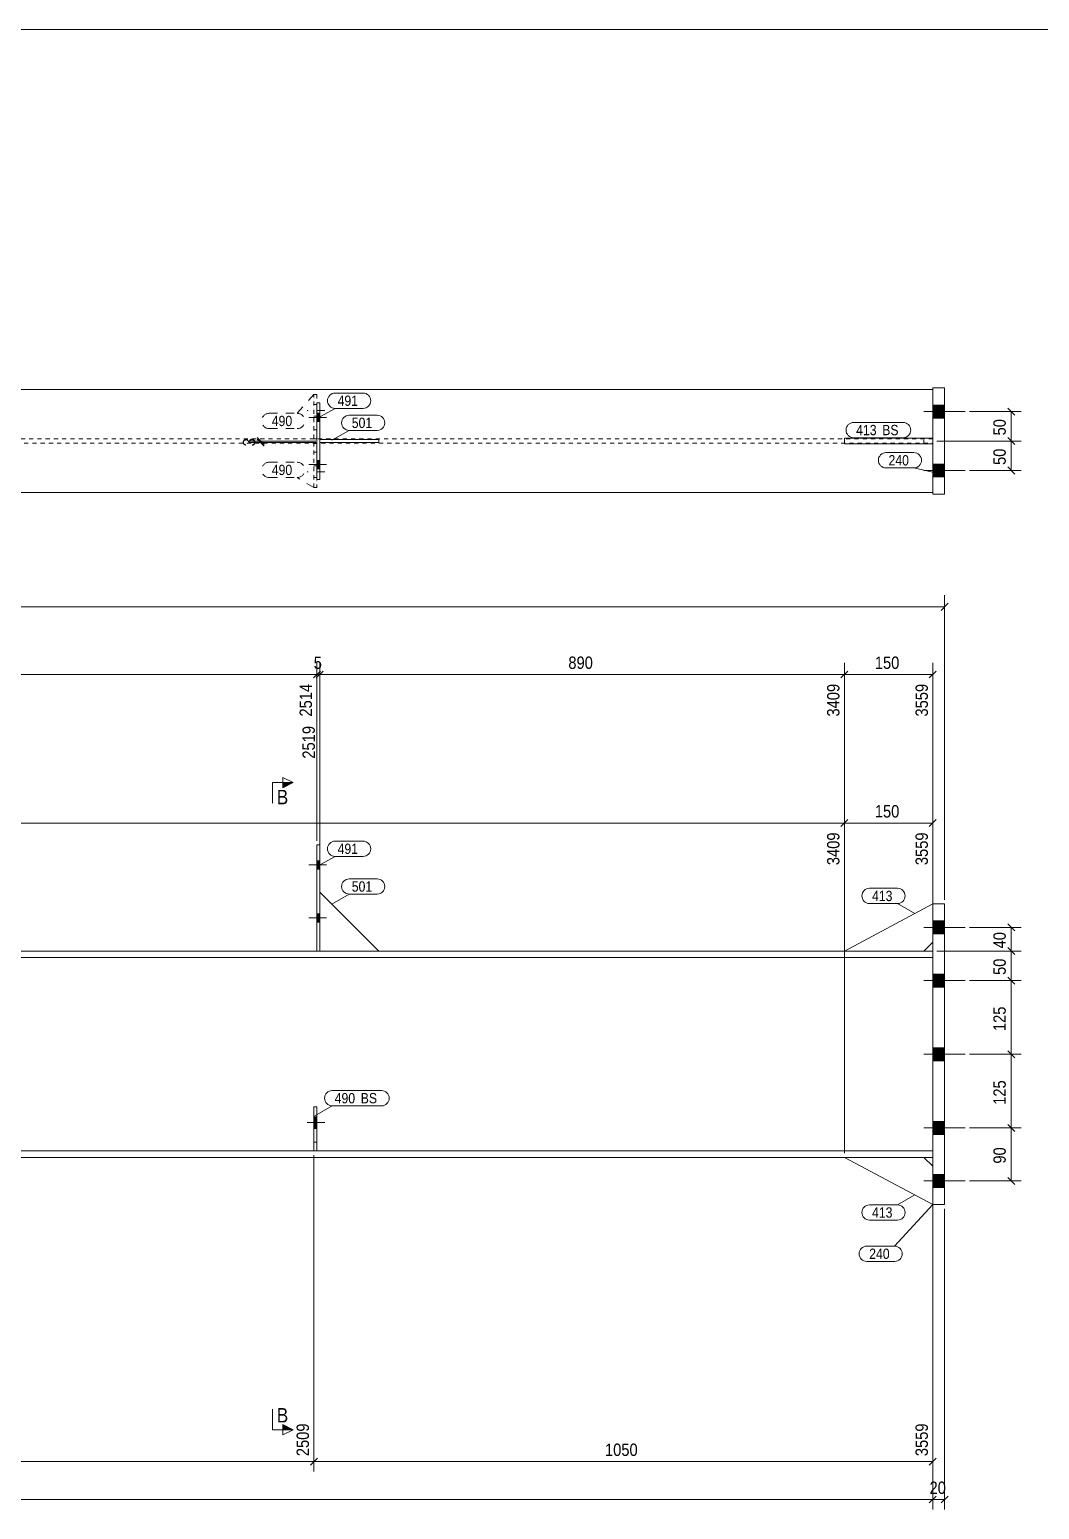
# Model space of a CAD drawing. Header units: millimetres. Extents: x 2 to 825, y 1 to 579.
# Drawn here: x 384.4 to 629.1, y 220.5 to 579 of the extents above; entities that cross this region are included whole.
import ezdxf

# ---------------------------------------------------------------- set-up
doc = ezdxf.new("R2010")
doc.units = ezdxf.units.MM
for name, pattern in [('XKITLINE00', [0]), ('XKITLINE01', [4, 1, -1, 1, -1]), ('XKITLINE02', [4, 2, -2])]:
    doc.linetypes.add(name, pattern=pattern)
for name, color, linetype, lineweight in [('Bolt', 3, 'Continuous', 0), ('Dimensions', 7, 'Continuous', 0), ('DrawingSheet', 5, 'Continuous', 0), ('Part', 2, 'Continuous', 0), ('PartMark', 7, 'Continuous', 0), ('Section', 6, 'Continuous', 0)]:
    doc.layers.add(name, color=color, linetype=linetype, lineweight=lineweight)
doc.styles.add('ARIAL', font='ARIAL.TTF')

# ---------------------------------------------------------------- blocks, each defined once
blk = doc.blocks.new('*A4')
at = {"layer": 'Bolt'}
for points in [[(606.17, 359.9), (603.32, 359.9), (603.32, 363.04), (606.17, 363.04)], [(606.17, 359.9), (603.32, 359.9), (603.32, 363.04), (606.17, 363.04)], [(606.17, 347.04), (603.32, 347.04), (603.32, 350.18), (606.17, 350.18)], [(606.17, 347.04), (603.32, 347.04), (603.32, 350.18), (606.17, 350.18)], [(606.17, 329.18), (603.32, 329.18), (603.32, 332.33), (606.17, 332.33)], [(606.17, 329.18), (603.32, 329.18), (603.32, 332.33), (606.17, 332.33)], [(606.17, 311.33), (603.32, 311.33), (603.32, 314.47), (606.17, 314.47)], [(606.17, 311.33), (603.32, 311.33), (603.32, 314.47), (606.17, 314.47)], [(606.17, 298.47), (603.32, 298.47), (603.32, 301.61), (606.17, 301.61)], [(606.17, 298.47), (603.32, 298.47), (603.32, 301.61), (606.17, 301.61)]]:
    blk.add_hatch(color=3, dxfattribs=at).paths.add_polyline_path(points, flags=17)
at = {"layer": 'Bolt', "color": 3, "linetype": 'XKITLINE00', "lineweight": 0}
for p, q in [((606.17, 363.04), (603.32, 363.04)), ((606.17, 363.04), (603.32, 363.04)), ((611.17, 361.47), (601.17, 361.47)), ((611.17, 361.47), (601.17, 361.47)), ((606.17, 359.9), (603.32, 359.9)), ((606.17, 359.9), (603.32, 359.9)), ((611.17, 348.61), (601.17, 348.61)), ((611.17, 348.61), (601.17, 348.61)), ((606.17, 350.18), (603.32, 350.18)), ((606.17, 350.18), (603.32, 350.18)), ((606.17, 347.04), (603.32, 347.04)), ((606.17, 347.04), (603.32, 347.04)), ((611.17, 330.76), (601.17, 330.76)), ((611.17, 330.76), (601.17, 330.76)), ((606.17, 332.33), (603.32, 332.33)), ((606.17, 332.33), (603.32, 332.33)), ((606.17, 329.18), (603.32, 329.18)), ((606.17, 329.18), (603.32, 329.18)), ((611.17, 312.9), (601.17, 312.9)), ((611.17, 312.9), (601.17, 312.9)), ((606.17, 314.47), (603.32, 314.47)), ((606.17, 314.47), (603.32, 314.47)), ((606.17, 311.33), (603.32, 311.33)), ((606.17, 311.33), (603.32, 311.33)), ((606.17, 301.61), (603.32, 301.61)), ((606.17, 301.61), (603.32, 301.61)), ((611.17, 300.04), (601.17, 300.04)), ((611.17, 300.04), (601.17, 300.04)), ((606.17, 298.47), (603.32, 298.47)), ((606.17, 298.47), (603.32, 298.47))]:
    blk.add_line(p, q, dxfattribs=at)
blk = doc.blocks.new('*A8')
at = {"layer": 'Bolt', "color": 3, "linetype": 'XKITLINE02', "lineweight": 0}
for p, q in [((454.05, 315.59), (453.33, 315.59)), ((455.97, 314.18), (451.69, 314.18)), ((454.05, 312.78), (453.33, 312.78))]:
    blk.add_line(p, q, dxfattribs=at)
blk = doc.blocks.new('*A9')
at = {"layer": 'Bolt'}
blk.add_hatch(color=3, dxfattribs=at).paths.add_polyline_path([(454.05, 312.78), (453.33, 312.78), (453.33, 315.59), (454.05, 315.59)], flags=17)
at = {"layer": 'Bolt', "color": 3, "linetype": 'XKITLINE00', "lineweight": 0}
for p, q in [((454.05, 315.59), (453.33, 315.59)), ((455.97, 314.18), (451.69, 314.18)), ((454.05, 312.78), (453.33, 312.78))]:
    blk.add_line(p, q, dxfattribs=at)
blk = doc.blocks.new('*A10')
at = {"layer": 'Bolt'}
for points in [[(454.05, 377.61), (454.76, 377.61), (454.76, 375.61), (454.05, 375.61)], [(454.05, 377.61), (454.76, 377.61), (454.76, 375.61), (454.05, 375.61)], [(454.05, 364.76), (454.76, 364.76), (454.76, 362.76), (454.05, 362.76)], [(454.05, 364.76), (454.76, 364.76), (454.76, 362.76), (454.05, 362.76)]]:
    blk.add_hatch(color=3, dxfattribs=at).paths.add_polyline_path(points, flags=17)
at = {"layer": 'Bolt', "color": 3, "linetype": 'XKITLINE00', "lineweight": 0}
for p, q in [((456.42, 376.61), (452.13, 376.61)), ((456.42, 376.61), (452.13, 376.61)), ((454.76, 377.61), (454.05, 377.61)), ((454.76, 377.61), (454.05, 377.61)), ((454.76, 375.61), (454.05, 375.61)), ((454.76, 375.61), (454.05, 375.61)), ((456.42, 363.76), (452.13, 363.76)), ((456.42, 363.76), (452.13, 363.76)), ((454.76, 364.76), (454.05, 364.76)), ((454.76, 364.76), (454.05, 364.76)), ((454.76, 362.76), (454.05, 362.76)), ((454.76, 362.76), (454.05, 362.76))]:
    blk.add_line(p, q, dxfattribs=at)
blk = doc.blocks.new('*A12')
at = {"layer": 'Part', "color": 2, "linetype": 'XKITLINE00', "lineweight": 0}
for p, q in [((603.32, 355.76), (100.21, 355.76)), ((603.32, 354.18), (100.04, 354.18)), ((94.94, 305.76), (603.32, 305.76)), ((603.32, 307.33), (95.1, 307.33))]:
    blk.add_line(p, q, dxfattribs=at)
at = {"layer": 'Part', "color": 7, "linetype": 'XKITLINE01', "lineweight": 0}
blk.add_line((603.32, 305.76), (603.32, 355.76), dxfattribs=at)
blk = doc.blocks.new('*A13')
at = {"layer": 'Part', "color": 2, "linetype": 'XKITLINE00', "lineweight": 0}
for p, q in [((606.17, 367.18), (603.32, 367.18)), ((603.32, 367.18), (603.32, 294.33)), ((606.17, 294.33), (606.17, 367.18)), ((603.32, 294.33), (606.17, 294.33))]:
    blk.add_line(p, q, dxfattribs=at)
blk = doc.blocks.new('*A14')
at = {"layer": 'Part', "color": 2, "linetype": 'XKITLINE00', "lineweight": 0}
for p, q in [((581.89, 305.76), (603.32, 294.33)), ((601.17, 305.76), (603.32, 303.61))]:
    blk.add_line(p, q, dxfattribs=at)
at = {"layer": 'Part', "color": 7, "linetype": 'XKITLINE01', "lineweight": 0}
for p, q in [((601.17, 305.76), (581.89, 305.76)), ((603.32, 303.61), (603.32, 294.33))]:
    blk.add_line(p, q, dxfattribs=at)
blk = doc.blocks.new('*A15')
at = {"layer": 'Part', "color": 2, "linetype": 'XKITLINE00', "lineweight": 0}
for p, q in [((603.32, 367.18), (581.89, 355.76)), ((601.17, 355.76), (603.32, 357.9))]:
    blk.add_line(p, q, dxfattribs=at)
at = {"layer": 'Part', "color": 7, "linetype": 'XKITLINE01', "lineweight": 0}
for p, q in [((603.32, 367.18), (603.32, 357.9)), ((581.89, 355.76), (601.17, 355.76))]:
    blk.add_line(p, q, dxfattribs=at)
blk = doc.blocks.new('*A20')
at = {"layer": 'Part', "color": 7, "linetype": 'XKITLINE01', "lineweight": 0}
for p, q in [((453.33, 318.04), (453.33, 307.33)), ((454.05, 318.04), (453.33, 318.04)), ((454.05, 307.33), (454.05, 318.04)), ((453.33, 309.47), (454.05, 309.47)), ((453.33, 307.33), (454.05, 307.33))]:
    blk.add_line(p, q, dxfattribs=at)
blk = doc.blocks.new('*A21')
at = {"layer": 'Part', "color": 2, "linetype": 'XKITLINE00', "lineweight": 0}
for p, q in [((453.33, 307.33), (453.33, 318.04)), ((453.33, 318.04), (454.05, 318.04)), ((454.05, 318.04), (454.05, 307.33))]:
    blk.add_line(p, q, dxfattribs=at)
at = {"layer": 'Part', "color": 7, "linetype": 'XKITLINE01', "lineweight": 0}
for p, q in [((453.33, 309.47), (454.05, 309.47)), ((454.05, 307.33), (453.33, 307.33))]:
    blk.add_line(p, q, dxfattribs=at)
blk = doc.blocks.new('*A22')
at = {"layer": 'Part', "color": 2, "linetype": 'XKITLINE00', "lineweight": 0}
blk.add_line((469.05, 355.76), (454.76, 370.04), dxfattribs=at)
at = {"layer": 'Part', "color": 7, "linetype": 'XKITLINE01', "lineweight": 0}
for p, q in [((454.76, 370.04), (454.76, 355.76)), ((454.76, 355.76), (469.05, 355.76))]:
    blk.add_line(p, q, dxfattribs=at)
blk = doc.blocks.new('*A23')
at = {"layer": 'Part', "color": 2, "linetype": 'XKITLINE00', "lineweight": 0}
for p, q in [((454.76, 381.47), (454.05, 381.47)), ((454.05, 381.47), (454.05, 355.76)), ((454.76, 355.76), (454.76, 381.47))]:
    blk.add_line(p, q, dxfattribs=at)
at = {"layer": 'Part', "color": 7, "linetype": 'XKITLINE01', "lineweight": 0}
blk.add_line((454.05, 355.76), (454.76, 355.76), dxfattribs=at)
blk = doc.blocks.new('*A26')
at = {"layer": 'Bolt'}
for points in [[(606.17, 484.89), (603.32, 484.89), (603.32, 488.03), (606.17, 488.03)], [(606.17, 484.89), (603.32, 484.89), (603.32, 488.03), (606.17, 488.03)], [(606.17, 484.89), (603.32, 484.89), (603.32, 488.03), (606.17, 488.03)], [(606.17, 484.89), (603.32, 484.89), (603.32, 488.03), (606.17, 488.03)], [(606.17, 484.89), (603.32, 484.89), (603.32, 488.03), (606.17, 488.03)], [(606.17, 470.61), (603.32, 470.61), (603.32, 473.75), (606.17, 473.75)], [(606.17, 470.61), (603.32, 470.61), (603.32, 473.75), (606.17, 473.75)], [(606.17, 470.61), (603.32, 470.61), (603.32, 473.75), (606.17, 473.75)], [(606.17, 470.61), (603.32, 470.61), (603.32, 473.75), (606.17, 473.75)], [(606.17, 470.61), (603.32, 470.61), (603.32, 473.75), (606.17, 473.75)]]:
    blk.add_hatch(color=3, dxfattribs=at).paths.add_polyline_path(points, flags=17)
at = {"layer": 'Bolt', "color": 3, "linetype": 'XKITLINE00', "lineweight": 0}
for p, q in [((606.17, 488.03), (603.32, 488.03)), ((606.17, 488.03), (603.32, 488.03)), ((606.17, 488.03), (603.32, 488.03)), ((606.17, 488.03), (603.32, 488.03)), ((606.17, 488.03), (603.32, 488.03)), ((611.17, 486.46), (601.17, 486.46)), ((611.17, 486.46), (601.17, 486.46)), ((611.17, 486.46), (601.17, 486.46)), ((611.17, 486.46), (601.17, 486.46)), ((611.17, 486.46), (601.17, 486.46)), ((606.17, 484.89), (603.32, 484.89)), ((606.17, 484.89), (603.32, 484.89)), ((606.17, 484.89), (603.32, 484.89)), ((606.17, 484.89), (603.32, 484.89)), ((606.17, 484.89), (603.32, 484.89)), ((606.17, 473.75), (603.32, 473.75)), ((606.17, 473.75), (603.32, 473.75)), ((606.17, 473.75), (603.32, 473.75)), ((606.17, 473.75), (603.32, 473.75)), ((606.17, 473.75), (603.32, 473.75)), ((611.17, 472.18), (601.17, 472.18)), ((611.17, 472.18), (601.17, 472.18)), ((611.17, 472.18), (601.17, 472.18)), ((611.17, 472.18), (601.17, 472.18)), ((611.17, 472.18), (601.17, 472.18)), ((606.17, 470.61), (603.32, 470.61)), ((606.17, 470.61), (603.32, 470.61)), ((606.17, 470.61), (603.32, 470.61)), ((606.17, 470.61), (603.32, 470.61)), ((606.17, 470.61), (603.32, 470.61))]:
    blk.add_line(p, q, dxfattribs=at)
blk = doc.blocks.new('*A30')
at = {"layer": 'Bolt', "color": 3, "linetype": 'XKITLINE02', "lineweight": 0}
for p, q in [((454.05, 488.15), (453.33, 488.15)), ((455.97, 486.75), (451.69, 486.75)), ((454.05, 485.34), (453.33, 485.34))]:
    blk.add_line(p, q, dxfattribs=at)
blk = doc.blocks.new('*A31')
at = {"layer": 'Bolt', "color": 3, "linetype": 'XKITLINE02', "lineweight": 0}
for p, q in [((454.05, 473.29), (453.33, 473.29)), ((455.97, 471.89), (451.69, 471.89)), ((454.05, 470.49), (453.33, 470.49))]:
    blk.add_line(p, q, dxfattribs=at)
blk = doc.blocks.new('*A32')
at = {"layer": 'Bolt'}
for points in [[(454.05, 486.03), (454.76, 486.03), (454.76, 484.03), (454.05, 484.03)], [(454.05, 486.03), (454.76, 486.03), (454.76, 484.03), (454.05, 484.03)], [(454.05, 474.61), (454.76, 474.61), (454.76, 472.61), (454.05, 472.61)], [(454.05, 474.61), (454.76, 474.61), (454.76, 472.61), (454.05, 472.61)]]:
    blk.add_hatch(color=3, dxfattribs=at).paths.add_polyline_path(points, flags=17)
at = {"layer": 'Bolt', "color": 3, "linetype": 'XKITLINE00', "lineweight": 0}
for p, q in [((456.42, 485.03), (452.13, 485.03)), ((456.42, 485.03), (452.13, 485.03)), ((454.76, 486.03), (454.05, 486.03)), ((454.76, 486.03), (454.05, 486.03)), ((454.76, 484.03), (454.05, 484.03)), ((454.76, 484.03), (454.05, 484.03)), ((456.42, 473.61), (452.13, 473.61)), ((456.42, 473.61), (452.13, 473.61)), ((454.76, 474.61), (454.05, 474.61)), ((454.76, 474.61), (454.05, 474.61)), ((454.76, 472.61), (454.05, 472.61)), ((454.76, 472.61), (454.05, 472.61))]:
    blk.add_line(p, q, dxfattribs=at)
blk = doc.blocks.new('*A34')
at = {"layer": 'Part', "color": 2, "linetype": 'XKITLINE00', "lineweight": 0}
for p, q in [((603.32, 491.82), (100.36, 491.82)), ((603.32, 466.82), (100.36, 466.82))]:
    blk.add_line(p, q, dxfattribs=at)
at = {"layer": 'Part', "color": 7, "linetype": 'XKITLINE01', "lineweight": 0}
for p, q in [((603.32, 491.82), (603.32, 466.82)), ((603.32, 479.82), (95.1, 479.82)), ((95.1, 478.82), (603.32, 478.82))]:
    blk.add_line(p, q, dxfattribs=at)
blk = doc.blocks.new('*A35')
at = {"layer": 'Part', "color": 2, "linetype": 'XKITLINE00', "lineweight": 0}
for p, q in [((603.32, 466.46), (603.32, 492.18)), ((603.32, 492.18), (606.17, 492.18)), ((606.17, 492.18), (606.17, 466.46)), ((606.17, 466.46), (603.32, 466.46))]:
    blk.add_line(p, q, dxfattribs=at)
blk = doc.blocks.new('*A36')
at = {"layer": 'Part', "color": 7, "linetype": 'XKITLINE01', "lineweight": 0}
for p, q in [((603.32, 480.03), (581.89, 480.03)), ((581.89, 478.61), (581.89, 480.03)), ((603.32, 478.61), (581.89, 478.61)), ((601.17, 478.61), (601.17, 480.03)), ((603.32, 480.03), (603.32, 478.61))]:
    blk.add_line(p, q, dxfattribs=at)
blk = doc.blocks.new('*A37')
at = {"layer": 'Part', "color": 2, "linetype": 'XKITLINE00', "lineweight": 0}
for p, q in [((581.89, 480.03), (603.32, 480.03)), ((581.89, 478.61), (581.89, 480.03)), ((603.32, 478.61), (581.89, 478.61)), ((603.32, 480.03), (603.32, 478.61))]:
    blk.add_line(p, q, dxfattribs=at)
at = {"layer": 'Part', "color": 7, "linetype": 'XKITLINE01', "lineweight": 0}
blk.add_line((601.17, 478.61), (601.17, 480.03), dxfattribs=at)
blk = doc.blocks.new('*A42')
at = {"layer": 'Part', "color": 7, "linetype": 'XKITLINE01', "lineweight": 0}
for p, q in [((453.33, 479.89), (453.33, 490.61)), ((453.33, 490.61), (454.05, 490.61)), ((454.05, 490.61), (454.05, 479.89)), ((453.33, 482.03), (454.05, 482.03)), ((454.05, 479.89), (453.33, 479.89))]:
    blk.add_line(p, q, dxfattribs=at)
blk = doc.blocks.new('*A43')
at = {"layer": 'Part', "color": 7, "linetype": 'XKITLINE01', "lineweight": 0}
for p, q in [((453.33, 468.03), (453.33, 478.75)), ((453.33, 478.75), (454.05, 478.75)), ((454.05, 478.75), (454.05, 468.03)), ((453.33, 476.61), (454.05, 476.61)), ((454.05, 468.03), (453.33, 468.03))]:
    blk.add_line(p, q, dxfattribs=at)
blk = doc.blocks.new('*A44')
at = {"layer": 'Part', "color": 2, "linetype": 'XKITLINE00', "lineweight": 0}
for p, q in [((454.76, 479.68), (469.05, 479.68)), ((469.05, 478.96), (454.76, 478.96)), ((469.05, 478.96), (469.05, 479.68))]:
    blk.add_line(p, q, dxfattribs=at)
at = {"layer": 'Part', "color": 7, "linetype": 'XKITLINE01', "lineweight": 0}
blk.add_line((454.76, 478.96), (454.76, 479.68), dxfattribs=at)
blk.add_line((454.76, 478.96), (454.76, 479.68), dxfattribs=at)
blk = doc.blocks.new('*A45')
at = {"layer": 'Part', "color": 2, "linetype": 'XKITLINE00', "lineweight": 0}
for p, q in [((454.05, 470.03), (454.05, 488.61)), ((454.05, 488.61), (454.76, 488.61)), ((454.76, 488.61), (454.76, 470.03)), ((454.76, 470.03), (454.05, 470.03))]:
    blk.add_line(p, q, dxfattribs=at)
blk = doc.blocks.new('*A65')
at = {"layer": 'DrawingSheet', "color": 5, "linetype": 'XKITLINE00', "lineweight": 0}
blk.add_line((825, 579), (5, 579), dxfattribs=at)
blk = doc.blocks.new('*A73')
at = {"layer": 'Dimensions', "color": 7, "linetype": 'XKITLINE00', "lineweight": 0}
for p, q in [((606.17, 368.18), (606.17, 442)), ((86.73, 439.15), (606.17, 439.15)), ((607.02, 440), (605.32, 438.3))]:
    blk.add_line(p, q, dxfattribs=at)
at = {"layer": 'Dimensions', "color": 3}
blk.add_point((606.17, 439.15), dxfattribs=at)
blk = doc.blocks.new('*A80')
at = {"layer": 'Dimensions', "color": 7, "linetype": 'XKITLINE00', "lineweight": 0}
for p, q in [((612.17, 312.9), (624.74, 312.9)), ((621.49, 313.75), (623.19, 312.05)), ((622.34, 300.04), (622.34, 312.9)), ((612.17, 300.04), (624.74, 300.04)), ((621.49, 300.89), (623.19, 299.19))]:
    blk.add_line(p, q, dxfattribs=at)
at = {"layer": 'Dimensions', "color": 3}
for p in [(622.34, 312.9), (622.34, 300.04)]:
    blk.add_point(p, dxfattribs=at)
at = {"layer": 'Dimensions', "color": 3, "style": 'ARIAL', "width": 0.85}
blk.add_text('90', height=3, rotation=90.0002, dxfattribs=at).set_placement((620.99, 304.25))
blk = doc.blocks.new('*A81')
at = {"layer": 'Dimensions', "color": 7, "linetype": 'XKITLINE00', "lineweight": 0}
for p, q in [((612.17, 330.76), (624.74, 330.76)), ((621.49, 331.6), (623.19, 329.91)), ((622.34, 312.9), (622.34, 330.76)), ((612.17, 312.9), (624.74, 312.9)), ((621.49, 313.75), (623.19, 312.05))]:
    blk.add_line(p, q, dxfattribs=at)
at = {"layer": 'Dimensions', "color": 3}
for p in [(622.34, 330.76), (622.34, 312.9)]:
    blk.add_point(p, dxfattribs=at)
at = {"layer": 'Dimensions', "color": 3, "style": 'ARIAL', "width": 0.85}
blk.add_text('125', height=3, rotation=90.0002, dxfattribs=at).set_placement((620.99, 318.49))
blk = doc.blocks.new('*A82')
at = {"layer": 'Dimensions', "color": 7, "linetype": 'XKITLINE00', "lineweight": 0}
for p, q in [((612.17, 348.61), (624.74, 348.61)), ((621.49, 349.46), (623.19, 347.76)), ((622.34, 330.76), (622.34, 348.61)), ((612.17, 330.76), (624.74, 330.76)), ((621.49, 331.6), (623.19, 329.91))]:
    blk.add_line(p, q, dxfattribs=at)
at = {"layer": 'Dimensions', "color": 3}
for p in [(622.34, 348.61), (622.34, 330.76)]:
    blk.add_point(p, dxfattribs=at)
at = {"layer": 'Dimensions', "color": 3, "style": 'ARIAL', "width": 0.85}
blk.add_text('125', height=3, rotation=90.0002, dxfattribs=at).set_placement((620.99, 336.35))
blk = doc.blocks.new('*A83')
at = {"layer": 'Dimensions', "color": 7, "linetype": 'XKITLINE00', "lineweight": 0}
for p, q in [((604.32, 355.76), (624.74, 355.76)), ((621.49, 356.6), (623.19, 354.91)), ((622.34, 348.61), (622.34, 355.76)), ((612.17, 348.61), (624.74, 348.61)), ((621.49, 349.46), (623.19, 347.76))]:
    blk.add_line(p, q, dxfattribs=at)
at = {"layer": 'Dimensions', "color": 3}
for p in [(622.34, 355.76), (622.34, 348.61)]:
    blk.add_point(p, dxfattribs=at)
at = {"layer": 'Dimensions', "color": 3, "style": 'ARIAL', "width": 0.85}
blk.add_text('50', height=3, rotation=90.0002, dxfattribs=at).set_placement((620.99, 349.96))
blk = doc.blocks.new('*A84')
at = {"layer": 'Dimensions', "color": 7, "linetype": 'XKITLINE00', "lineweight": 0}
for p, q in [((621.49, 362.32), (623.19, 360.62)), ((612.17, 361.47), (624.74, 361.47)), ((622.34, 355.76), (622.34, 361.47)), ((604.32, 355.76), (624.74, 355.76)), ((621.49, 356.6), (623.19, 354.91))]:
    blk.add_line(p, q, dxfattribs=at)
at = {"layer": 'Dimensions', "color": 3}
for p in [(622.34, 361.47), (622.34, 355.76)]:
    blk.add_point(p, dxfattribs=at)
at = {"layer": 'Dimensions', "color": 3, "style": 'ARIAL', "width": 0.85}
blk.add_text('40', height=3, rotation=90.0002, dxfattribs=at).set_placement((620.99, 356.39))
blk = doc.blocks.new('*A87')
at = {"layer": 'PartMark', "color": 7, "linetype": 'XKITLINE00', "lineweight": 0}
for p, q in [((461.9, 373.24), (468.66, 373.24)), ((457.66, 367.14), (461.9, 369.54)), ((461.9, 369.54), (468.66, 369.54))]:
    blk.add_line(p, q, dxfattribs=at)
for centre, start, end in [((461.9, 371.39), 90, 270), ((468.66, 371.39), 270, 90)]:
    blk.add_arc(centre, 1.85, start, end, dxfattribs=at)
at = {"layer": 'PartMark', "color": 3, "style": 'ARIAL', "width": 0.85}
blk.add_text('501', height=2.5, dxfattribs=at).set_placement((462.5, 370.14))
blk = doc.blocks.new('*A88')
at = {"layer": 'PartMark', "color": 7, "linetype": 'XKITLINE00', "lineweight": 0}
for p, q in [((458.47, 382.38), (465.24, 382.38)), ((454.23, 376.29), (458.47, 378.68)), ((458.47, 378.68), (465.24, 378.68))]:
    blk.add_line(p, q, dxfattribs=at)
for centre, start, end in [((458.47, 380.53), 90, 270), ((465.24, 380.53), 270, 90)]:
    blk.add_arc(centre, 1.85, start, end, dxfattribs=at)
at = {"layer": 'PartMark', "color": 3, "style": 'ARIAL', "width": 0.85}
blk.add_text('491', height=2.5, dxfattribs=at).set_placement((459.07, 379.28))
blk = doc.blocks.new('*A92')
at = {"layer": 'PartMark', "color": 7, "linetype": 'XKITLINE00', "lineweight": 0}
for p, q in [((603.32, 294.33), (594.06, 284.26)), ((587.3, 284.26), (594.06, 284.26)), ((587.3, 280.56), (594.06, 280.56))]:
    blk.add_line(p, q, dxfattribs=at)
for centre, start, end in [((587.3, 282.41), 90, 270), ((594.06, 282.41), 270, 90)]:
    blk.add_arc(centre, 1.85, start, end, dxfattribs=at)
at = {"layer": 'PartMark', "color": 3, "style": 'ARIAL', "width": 0.85}
blk.add_text('240', height=2.5, dxfattribs=at).set_placement((587.9, 281.16))
blk = doc.blocks.new('*A93')
at = {"layer": 'PartMark', "color": 7, "linetype": 'XKITLINE00', "lineweight": 0}
for p, q in [((587.98, 294.26), (594.75, 294.26)), ((598.99, 296.66), (594.75, 294.26)), ((587.98, 290.56), (594.75, 290.56))]:
    blk.add_line(p, q, dxfattribs=at)
for centre, start, end in [((587.98, 292.41), 90, 270), ((594.75, 292.41), 270, 90)]:
    blk.add_arc(centre, 1.85, start, end, dxfattribs=at)
at = {"layer": 'PartMark', "color": 3, "style": 'ARIAL', "width": 0.85}
blk.add_text('413', height=2.5, dxfattribs=at).set_placement((588.58, 291.16))
blk = doc.blocks.new('*A94')
at = {"layer": 'PartMark', "color": 7, "linetype": 'XKITLINE00', "lineweight": 0}
for p, q in [((587.98, 370.95), (594.75, 370.95)), ((587.98, 367.25), (594.75, 367.25)), ((598.99, 364.86), (594.75, 367.25))]:
    blk.add_line(p, q, dxfattribs=at)
for centre, start, end in [((587.98, 369.1), 90, 270), ((594.75, 369.1), 270, 90)]:
    blk.add_arc(centre, 1.85, start, end, dxfattribs=at)
at = {"layer": 'PartMark', "color": 3, "style": 'ARIAL', "width": 0.85}
blk.add_text('413', height=2.5, dxfattribs=at).set_placement((588.58, 367.85))
blk = doc.blocks.new('*A96')
at = {"layer": 'PartMark', "color": 7, "linetype": 'XKITLINE00', "lineweight": 0}
for p, q in [((457.76, 321.95), (469.72, 321.95)), ((453.52, 315.86), (457.76, 318.25)), ((457.76, 318.25), (469.72, 318.25))]:
    blk.add_line(p, q, dxfattribs=at)
for centre, start, end in [((457.76, 320.1), 90, 270), ((469.72, 320.1), 270, 90)]:
    blk.add_arc(centre, 1.85, start, end, dxfattribs=at)
at = {"layer": 'PartMark', "color": 3, "style": 'ARIAL', "width": 0.85}
for s, p in [('490', (458.36, 318.85)), ('BS', (464.67, 318.85))]:
    blk.add_text(s, height=2.5, dxfattribs=at).set_placement(p)
blk = doc.blocks.new('*A99')
at = {"layer": 'Section'}
for points in [[(445.83, 396.56), (448.33, 396.56), (445.83, 395.31)], [(445.83, 241.04), (448.33, 239.79), (445.83, 239.79)]]:
    blk.add_hatch(color=3, dxfattribs=at).paths.add_polyline_path(points, flags=17)
at = {"layer": 'Section', "color": 1, "linetype": 'XKITLINE00', "lineweight": 0}
for p, q in [((443.33, 396.56), (443.33, 391.56)), ((443.33, 396.56), (448.33, 396.56)), ((443.33, 239.79), (443.33, 244.79)), ((443.33, 239.79), (448.33, 239.79))]:
    blk.add_line(p, q, dxfattribs=at)
at = {"layer": 'Section', "color": 3, "linetype": 'XKITLINE00', "lineweight": 0}
for p, q in [((445.83, 395.31), (445.83, 397.81)), ((445.83, 397.81), (448.33, 396.56)), ((448.33, 396.56), (445.83, 395.31)), ((448.33, 239.79), (445.83, 241.04)), ((445.83, 241.04), (445.83, 238.54)), ((448.33, 239.79), (445.83, 238.54))]:
    blk.add_line(p, q, dxfattribs=at)
at = {"layer": 'Section', "color": 7, "style": 'ARIAL', "width": 0.85}
for p in [(444.33, 391.31), (444.33, 241.54)]:
    blk.add_text('B', height=3.5, dxfattribs=at).set_placement(p)
blk = doc.blocks.new('*A102')
at = {"layer": 'Dimensions', "color": 7, "linetype": 'XKITLINE00', "lineweight": 0}
for p, q in [((603.32, 304.76), (603.32, 220.47)), ((94.94, 222.87), (603.32, 222.87)), ((604.16, 223.72), (602.47, 222.03))]:
    blk.add_line(p, q, dxfattribs=at)
at = {"layer": 'Dimensions', "color": 3}
blk.add_point((603.32, 222.87), dxfattribs=at)
blk = doc.blocks.new('*A103')
at = {"layer": 'Dimensions', "color": 7, "linetype": 'XKITLINE00', "lineweight": 0}
for p, q in [((603.32, 304.76), (603.32, 220.47)), ((606.17, 293.33), (606.17, 220.47)), ((604.16, 223.72), (602.47, 222.03)), ((603.32, 222.87), (606.17, 222.87)), ((607.02, 223.72), (605.32, 222.03))]:
    blk.add_line(p, q, dxfattribs=at)
at = {"layer": 'Dimensions', "color": 3}
for p in [(603.32, 222.87), (606.17, 222.87)]:
    blk.add_point(p, dxfattribs=at)
at = {"layer": 'Dimensions', "color": 3, "style": 'ARIAL', "width": 0.85}
blk.add_text('20', height=3, dxfattribs=at).set_placement((602.52, 224.22))
blk = doc.blocks.new('*A104')
at = {"layer": 'Dimensions', "color": 7, "linetype": 'XKITLINE00', "lineweight": 0}
for p, q in [((582.74, 387.6), (581.04, 385.91)), ((581.89, 306.76), (581.89, 389.61)), ((94.94, 386.76), (581.89, 386.76))]:
    blk.add_line(p, q, dxfattribs=at)
at = {"layer": 'Dimensions', "color": 3}
blk.add_point((581.89, 386.76), dxfattribs=at)
at = {"layer": 'Dimensions', "color": 3, "style": 'ARIAL', "width": 0.85}
blk.add_text('3409', height=3, rotation=90.0002, dxfattribs=at).set_placement((580.69, 376.56))
blk = doc.blocks.new('*A105')
at = {"layer": 'Dimensions', "color": 7, "linetype": 'XKITLINE00', "lineweight": 0}
for p, q in [((582.74, 387.6), (581.04, 385.91)), ((581.89, 306.76), (581.89, 389.61)), ((604.16, 387.6), (602.47, 385.91)), ((603.32, 356.76), (603.32, 389.61)), ((581.89, 386.76), (603.32, 386.76))]:
    blk.add_line(p, q, dxfattribs=at)
at = {"layer": 'Dimensions', "color": 3}
for p in [(581.89, 386.76), (603.32, 386.76)]:
    blk.add_point(p, dxfattribs=at)
at = {"layer": 'Dimensions', "color": 3, "style": 'ARIAL', "width": 0.85}
blk.add_text('150', height=3, dxfattribs=at).set_placement((589.26, 388.11))
blk.add_text('3559', height=3, rotation=90.0002, dxfattribs=at).set_placement((602.12, 376.56))
blk = doc.blocks.new('*A107')
at = {"layer": 'Dimensions', "color": 7, "linetype": 'XKITLINE00', "lineweight": 0}
for p, q in [((453.33, 306.33), (453.33, 229.67)), ((267.62, 288.25), (267.62, 229.67)), ((268.47, 232.92), (266.77, 231.22)), ((267.62, 232.07), (453.33, 232.07)), ((454.18, 232.92), (452.48, 231.22))]:
    blk.add_line(p, q, dxfattribs=at)
at = {"layer": 'Dimensions', "color": 3}
for p in [(267.62, 232.07), (453.33, 232.07)]:
    blk.add_point(p, dxfattribs=at)
at = {"layer": 'Dimensions', "color": 3, "style": 'ARIAL', "width": 0.85}
blk.add_text('2509', height=3, rotation=90.0002, dxfattribs=at).set_placement((452.13, 233.37))
blk.add_text('1300', height=3, dxfattribs=at).set_placement((356.02, 233.42))
blk = doc.blocks.new('*A108')
at = {"layer": 'Dimensions', "color": 7, "linetype": 'XKITLINE00', "lineweight": 0}
for p, q in [((453.33, 306.33), (453.33, 229.67)), ((603.32, 304.76), (603.32, 229.67)), ((454.18, 232.92), (452.48, 231.22)), ((453.33, 232.07), (603.32, 232.07)), ((604.16, 232.92), (602.47, 231.22))]:
    blk.add_line(p, q, dxfattribs=at)
at = {"layer": 'Dimensions', "color": 3}
for p in [(453.33, 232.07), (603.32, 232.07)]:
    blk.add_point(p, dxfattribs=at)
at = {"layer": 'Dimensions', "color": 3, "style": 'ARIAL', "width": 0.85}
blk.add_text('3559', height=3, rotation=90.0002, dxfattribs=at).set_placement((602.12, 233.37))
blk.add_text('1050', height=3, dxfattribs=at).set_placement((523.87, 233.42))
blk = doc.blocks.new('*A111')
at = {"layer": 'Dimensions', "color": 7, "linetype": 'XKITLINE00', "lineweight": 0}
for p, q in [((269.89, 423.6), (268.2, 421.91)), ((269.05, 371.04), (269.05, 425.61)), ((454.89, 423.6), (453.2, 421.91)), ((454.05, 382.47), (454.05, 425.61)), ((269.05, 422.76), (454.05, 422.76))]:
    blk.add_line(p, q, dxfattribs=at)
at = {"layer": 'Dimensions', "color": 3}
for p in [(269.05, 422.76), (454.05, 422.76)]:
    blk.add_point(p, dxfattribs=at)
at = {"layer": 'Dimensions', "color": 3, "style": 'ARIAL', "width": 0.85}
blk.add_text('1295', height=3, dxfattribs=at).set_placement((357.1, 424.11))
blk.add_text('2514', height=3, rotation=90.0002, dxfattribs=at).set_placement((452.85, 412.56))
blk = doc.blocks.new('*A112')
at = {"layer": 'Dimensions', "color": 7, "linetype": 'XKITLINE00', "lineweight": 0}
for p, q in [((454.89, 423.6), (453.2, 421.91)), ((455.61, 423.6), (453.91, 421.91)), ((454.05, 382.47), (454.05, 425.61)), ((454.76, 371.04), (454.76, 425.61)), ((454.05, 422.76), (454.76, 422.76))]:
    blk.add_line(p, q, dxfattribs=at)
at = {"layer": 'Dimensions', "color": 3}
for p in [(454.05, 422.76), (454.76, 422.76)]:
    blk.add_point(p, dxfattribs=at)
at = {"layer": 'Dimensions', "color": 3, "style": 'ARIAL', "width": 0.85}
blk.add_text('5', height=3, dxfattribs=at).set_placement((453.29, 424.11))
blk.add_text('2519', height=3, rotation=90.0002, dxfattribs=at).set_placement((453.56, 402.36))
blk = doc.blocks.new('*A113')
at = {"layer": 'Dimensions', "color": 7, "linetype": 'XKITLINE00', "lineweight": 0}
for p, q in [((455.61, 423.6), (453.91, 421.91)), ((454.76, 371.04), (454.76, 425.61)), ((582.74, 423.6), (581.04, 421.91)), ((581.89, 306.76), (581.89, 425.61)), ((454.76, 422.76), (581.89, 422.76))]:
    blk.add_line(p, q, dxfattribs=at)
at = {"layer": 'Dimensions', "color": 3}
for p in [(454.76, 422.76), (581.89, 422.76)]:
    blk.add_point(p, dxfattribs=at)
at = {"layer": 'Dimensions', "color": 3, "style": 'ARIAL', "width": 0.85}
blk.add_text('890', height=3, dxfattribs=at).set_placement((514.99, 424.11))
blk.add_text('3409', height=3, rotation=90.0002, dxfattribs=at).set_placement((580.69, 412.56))
blk = doc.blocks.new('*A114')
at = {"layer": 'Dimensions', "color": 7, "linetype": 'XKITLINE00', "lineweight": 0}
for p, q in [((582.74, 423.6), (581.04, 421.91)), ((581.89, 306.76), (581.89, 425.61)), ((604.16, 423.6), (602.47, 421.91)), ((603.32, 356.76), (603.32, 425.61)), ((581.89, 422.76), (603.32, 422.76))]:
    blk.add_line(p, q, dxfattribs=at)
at = {"layer": 'Dimensions', "color": 3}
for p in [(581.89, 422.76), (603.32, 422.76)]:
    blk.add_point(p, dxfattribs=at)
at = {"layer": 'Dimensions', "color": 3, "style": 'ARIAL', "width": 0.85}
blk.add_text('150', height=3, dxfattribs=at).set_placement((589.26, 424.11))
blk.add_text('3559', height=3, rotation=90.0002, dxfattribs=at).set_placement((602.12, 412.56))
blk = doc.blocks.new('*A115')
at = {"layer": 'Dimensions', "color": 7, "linetype": 'XKITLINE00', "lineweight": 0}
for p, q in [((604.32, 479.32), (624.74, 479.32)), ((621.49, 480.17), (623.19, 478.47)), ((622.34, 472.18), (622.34, 479.32)), ((612.17, 472.18), (624.74, 472.18)), ((621.49, 473.03), (623.19, 471.33))]:
    blk.add_line(p, q, dxfattribs=at)
at = {"layer": 'Dimensions', "color": 3}
for p in [(622.34, 479.32), (622.34, 472.18)]:
    blk.add_point(p, dxfattribs=at)
at = {"layer": 'Dimensions', "color": 3, "style": 'ARIAL', "width": 0.85}
blk.add_text('50', height=3, rotation=90.0002, dxfattribs=at).set_placement((620.99, 473.52))
blk = doc.blocks.new('*A116')
at = {"layer": 'Dimensions', "color": 7, "linetype": 'XKITLINE00', "lineweight": 0}
for p, q in [((612.17, 486.46), (624.74, 486.46)), ((621.49, 487.31), (623.19, 485.61)), ((622.34, 479.32), (622.34, 486.46)), ((604.32, 479.32), (624.74, 479.32)), ((621.49, 480.17), (623.19, 478.47))]:
    blk.add_line(p, q, dxfattribs=at)
at = {"layer": 'Dimensions', "color": 3}
for p in [(622.34, 486.46), (622.34, 479.32)]:
    blk.add_point(p, dxfattribs=at)
at = {"layer": 'Dimensions', "color": 3, "style": 'ARIAL', "width": 0.85}
blk.add_text('50', height=3, rotation=90.0002, dxfattribs=at).set_placement((620.99, 480.67))
blk = doc.blocks.new('*A120')
at = {"layer": 'Dimensions', "color": 7, "linetype": 'XKITLINE00', "lineweight": 0}
for p, q in [((453.76, 479.32), (437.61, 479.32)), ((453.76, 478.96), (437.61, 478.96)), ((439.61, 480.17), (441.31, 478.47)), ((439.61, 479.81), (441.31, 478.11)), ((440.46, 478.96), (440.46, 479.32))]:
    blk.add_line(p, q, dxfattribs=at)
at = {"layer": 'Dimensions', "color": 3}
for p in [(440.46, 479.32), (440.46, 478.96)]:
    blk.add_point(p, dxfattribs=at)
at = {"layer": 'Dimensions', "color": 3, "style": 'ARIAL', "width": 0.85}
blk.add_text('3', height=3, rotation=90.0002, dxfattribs=at).set_placement((439.11, 478.03))
blk = doc.blocks.new('*A124')
at = {"layer": 'PartMark', "color": 7, "linetype": 'XKITLINE00', "lineweight": 0}
for p, q in [((458.47, 490.94), (465.24, 490.94)), ((454.23, 484.85), (458.47, 487.24)), ((458.47, 487.24), (465.24, 487.24))]:
    blk.add_line(p, q, dxfattribs=at)
for centre, start, end in [((458.47, 489.09), 90, 270), ((465.24, 489.09), 270, 90)]:
    blk.add_arc(centre, 1.85, start, end, dxfattribs=at)
at = {"layer": 'PartMark', "color": 3, "style": 'ARIAL', "width": 0.85}
blk.add_text('491', height=2.5, dxfattribs=at).set_placement((459.07, 487.84))
blk = doc.blocks.new('*A125')
at = {"layer": 'PartMark', "color": 7, "linetype": 'XKITLINE00', "lineweight": 0}
for p, q in [((461.9, 485.58), (468.66, 485.58)), ((457.66, 479.49), (461.9, 481.88)), ((461.9, 481.88), (468.66, 481.88))]:
    blk.add_line(p, q, dxfattribs=at)
for centre, start, end in [((461.9, 483.73), 90, 270), ((468.66, 483.73), 270, 90)]:
    blk.add_arc(centre, 1.85, start, end, dxfattribs=at)
at = {"layer": 'PartMark', "color": 3, "style": 'ARIAL', "width": 0.85}
blk.add_text('501', height=2.5, dxfattribs=at).set_placement((462.5, 482.48))
blk = doc.blocks.new('*A126')
at = {"layer": 'PartMark', "color": 7, "linetype": 'XKITLINE02', "lineweight": 0}
for p, q in [((442.51, 474.17), (449.27, 474.17)), ((442.51, 470.47), (449.27, 470.47)), ((453.33, 468.03), (449.27, 470.47))]:
    blk.add_line(p, q, dxfattribs=at)
for centre, start, end in [((442.51, 472.32), 90, 270), ((449.27, 472.32), 270, 90)]:
    blk.add_arc(centre, 1.85, start, end, dxfattribs=at)
at = {"layer": 'PartMark', "color": 3, "style": 'ARIAL', "width": 0.85}
blk.add_text('490', height=2.5, dxfattribs=at).set_placement((443.11, 471.07))
blk = doc.blocks.new('*A127')
at = {"layer": 'PartMark', "color": 7, "linetype": 'XKITLINE02', "lineweight": 0}
for p, q in [((453.33, 490.61), (449.27, 486.03)), ((442.51, 486.03), (449.27, 486.03)), ((442.51, 482.33), (449.27, 482.33))]:
    blk.add_line(p, q, dxfattribs=at)
for centre, start, end in [((442.51, 484.18), 90, 270), ((449.27, 484.18), 270, 90)]:
    blk.add_arc(centre, 1.85, start, end, dxfattribs=at)
at = {"layer": 'PartMark', "color": 3, "style": 'ARIAL', "width": 0.85}
blk.add_text('490', height=2.5, dxfattribs=at).set_placement((443.11, 482.93))
blk = doc.blocks.new('*A132')
at = {"layer": 'PartMark', "color": 7, "linetype": 'XKITLINE00', "lineweight": 0}
for p, q in [((591.97, 476.5), (598.73, 476.5)), ((591.97, 472.8), (598.73, 472.8)), ((603.93, 471.65), (598.73, 472.8))]:
    blk.add_line(p, q, dxfattribs=at)
for centre, start, end in [((591.97, 474.65), 90, 270), ((598.73, 474.65), 270, 90)]:
    blk.add_arc(centre, 1.85, start, end, dxfattribs=at)
at = {"layer": 'PartMark', "color": 3, "style": 'ARIAL', "width": 0.85}
blk.add_text('240', height=2.5, dxfattribs=at).set_placement((592.57, 473.4))
blk = doc.blocks.new('*A134')
at = {"layer": 'PartMark', "color": 7, "linetype": 'XKITLINE00', "lineweight": 0}
for p, q in [((584.14, 483.83), (596.1, 483.83)), ((584.14, 480.13), (596.1, 480.13)), ((601.17, 480.03), (596.1, 480.13))]:
    blk.add_line(p, q, dxfattribs=at)
for centre, start, end in [((584.14, 481.98), 90, 270), ((596.1, 481.98), 270, 90)]:
    blk.add_arc(centre, 1.85, start, end, dxfattribs=at)
at = {"layer": 'PartMark', "color": 3, "style": 'ARIAL', "width": 0.85}
for s, p in [('413', (584.74, 480.73)), ('BS', (591.05, 480.73))]:
    blk.add_text(s, height=2.5, dxfattribs=at).set_placement(p)

msp = doc.modelspace()

# ---------------------------------------------------------------- block references
at = {"lineweight": 0}
for name in ['*A65', '*A35', '*A127', '*A30', '*A42', '*A45', '*A124', '*A26', '*A32', '*A125', '*A116', '*A134', '*A120', '*A43', '*A44', '*A36', '*A37', '*A115', '*A126', '*A31', '*A132', '*A73', '*A111', '*A112', '*A113', '*A114', '*A99', '*A104', '*A105', '*A23', '*A88', '*A10', '*A87', '*A22', '*A94', '*A15', '*A13', '*A4', '*A84', '*A83', '*A82', '*A81', '*A96', '*A8', '*A9', '*A20', '*A21', '*A80', '*A102', '*A107', '*A108', '*A14', '*A103', '*A92', '*A93']:
    msp.add_blockref(name, (0, 0), dxfattribs=at)
at = {"layer": 'Part', "lineweight": 0}
for name in ['*A34', '*A12']:
    msp.add_blockref(name, (0, 0), dxfattribs=at)

doc.saveas('drawing.dxf')
